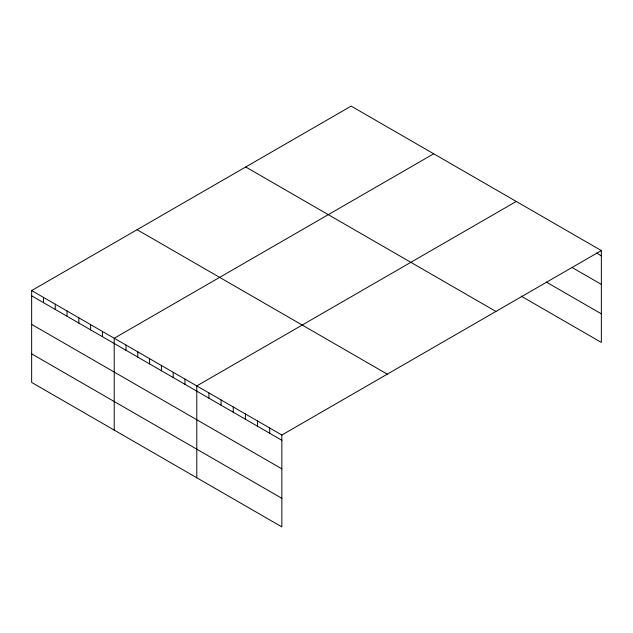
<?xml version="1.0" encoding="UTF-8"?>
<svg xmlns="http://www.w3.org/2000/svg" width="633" height="633" viewBox="0 0 633 633"><rect width="100%" height="100%" fill="white"/><g stroke="black" fill="none" stroke-linecap="round" stroke-linejoin="round"><path stroke-width="0.95" d="M31.65 290.571L281.851 435.029L281.851 526.885L31.65 382.427L31.65 290.571L351.149 106.115L601.35 250.573L601.35 342.429L521.141 296.117M433.716 153.787L114.217 338.244L114.217 430.1M516.283 201.452L196.784 385.916L196.784 477.773M281.851 435.029L601.35 250.573M596.492 253.002L601.35 255.811M572.185 267.553L601.35 284.391M546.255 282.033L601.35 313.841M245.715 166.985L495.916 311.444M137.084 229.7L387.285 374.158M31.65 295.817L281.851 440.275M31.65 324.397L281.851 468.855M31.65 353.847L281.851 498.306M269.705 428.011L269.705 433.257M257.552 420.992L257.552 426.238M245.398 413.982L245.398 419.22M233.245 406.964L233.245 412.21M221.091 399.945L221.091 405.191M208.937 392.927L208.937 398.173M184.986 379.104L184.986 384.35M173.197 372.291L173.197 377.537M161.399 365.486L161.399 370.724M149.602 358.674L149.602 363.92M137.812 351.861L137.812 357.107M126.014 345.056L126.014 350.294M102.419 331.431L102.419 336.677M90.63 324.626L90.63 329.864M78.832 317.813L78.832 323.059M67.035 311.001L67.035 316.247M55.237 304.196L55.237 309.434M43.448 297.383L43.448 302.629"/></g></svg>
